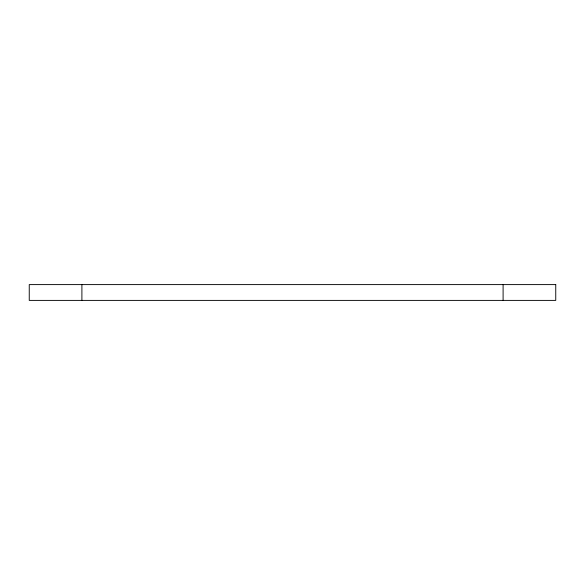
<?xml version="1.0" encoding="UTF-8"?>
<svg xmlns="http://www.w3.org/2000/svg" width="585" height="585" viewBox="0 0 585 585"><rect width="100%" height="100%" fill="white"/><g stroke="black" fill="none" stroke-linecap="round" stroke-linejoin="round"><path stroke-width="0.88" d="M503.1 284.602L503.1 300.397M81.9 284.602L81.9 300.397M555.75 284.602L29.25 284.602L29.25 300.397L555.75 300.397L555.75 284.602"/></g></svg>
